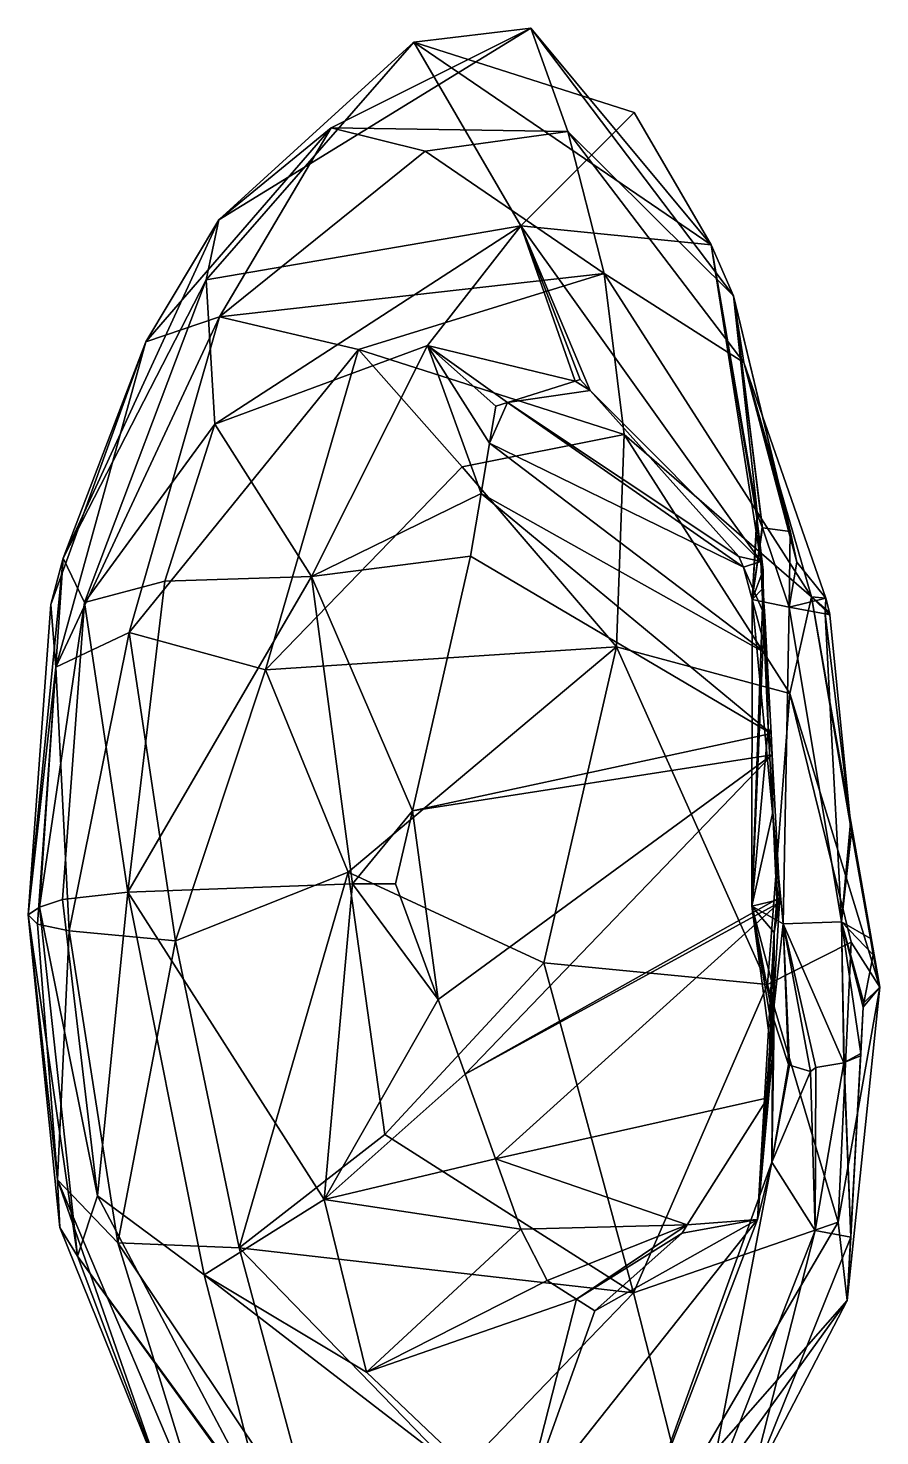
# Model space of a CAD drawing. Extents: x 373697 to 374058, y 6959904 to 6960301.
# Drawn here: x 373937.06 to 373949.3, y 6960094.14 to 6960114.37 of the extents above; entities that cross this region are included whole.
import ezdxf

# ---------------------------------------------------------------- set-up
doc = ezdxf.new("R2010")
doc.units = 0
doc.layers.add('Bht_Fk', color=7, linetype='CONTINUOUS')

msp = doc.modelspace()

# ---------------------------------------------------------------- linework, layer by layer
at = {"layer": 'Bht_Fk'}
for points in [[(373944.284, 6960114.37, 226.913), (373942.602, 6960114.169, 228.139), (373939.801, 6960111.617, 225.566)], [(373939.801, 6960111.617, 225.566), (373941.415, 6960112.938, 224.773), (373944.284, 6960114.37, 226.913)], [(373944.817, 6960112.885, 225.344), (373944.284, 6960114.37, 226.913), (373941.415, 6960112.938, 224.773)], [(373942.602, 6960114.169, 228.139), (373944.284, 6960114.37, 226.913), (373946.876, 6960111.255, 229.477)], [(373944.284, 6960114.37, 226.913), (373947.199, 6960110.522, 227.657), (373946.876, 6960111.255, 229.477)], [(373944.284, 6960114.37, 226.913), (373944.817, 6960112.885, 225.344), (373947.199, 6960110.522, 227.657)], [(373942.602, 6960114.169, 228.139), (373944.14, 6960111.531, 230.476), (373939.619, 6960110.754, 227.198)], [(373939.801, 6960111.617, 225.566), (373942.602, 6960114.169, 228.139), (373939.619, 6960110.754, 227.198)], [(373944.14, 6960111.531, 230.476), (373942.602, 6960114.169, 228.139), (373945.772, 6960113.158, 230.313)], [(373946.876, 6960111.255, 229.477), (373945.772, 6960113.158, 230.313), (373942.602, 6960114.169, 228.139)], [(373945.772, 6960113.158, 230.313), (373946.876, 6960111.255, 229.477), (373944.14, 6960111.531, 230.476)], [(373938.749, 6960109.861, 223.83), (373941.415, 6960112.938, 224.773), (373939.801, 6960111.617, 225.566)], [(373938.749, 6960109.861, 223.83), (373939.808, 6960110.221, 222.235), (373941.415, 6960112.938, 224.773)], [(373939.808, 6960110.221, 222.235), (373942.765, 6960112.601, 223.932), (373941.415, 6960112.938, 224.773)], [(373941.415, 6960112.938, 224.773), (373942.765, 6960112.601, 223.932), (373944.817, 6960112.885, 225.344)], [(373945.341, 6960110.844, 223.783), (373944.817, 6960112.885, 225.344), (373942.765, 6960112.601, 223.932)], [(373944.817, 6960112.885, 225.344), (373947.347, 6960109.568, 225.981), (373947.199, 6960110.522, 227.657)], [(373945.341, 6960110.844, 223.783), (373947.347, 6960109.568, 225.981), (373944.817, 6960112.885, 225.344)], [(373939.808, 6960110.221, 222.235), (373945.341, 6960110.844, 223.783), (373942.765, 6960112.601, 223.932)], [(373937.562, 6960106.752, 224.576), (373939.801, 6960111.617, 225.566), (373939.619, 6960110.754, 227.198)], [(373938.749, 6960109.861, 223.83), (373939.801, 6960111.617, 225.566), (373937.562, 6960106.752, 224.576)], [(373939.619, 6960110.754, 227.198), (373944.14, 6960111.531, 230.476), (373939.741, 6960108.682, 228.856)], [(373944.14, 6960111.531, 230.476), (373942.802, 6960109.81, 231.021), (373939.741, 6960108.682, 228.856)], [(373944.921, 6960109.298, 231.517), (373942.802, 6960109.81, 231.021), (373944.14, 6960111.531, 230.476)], [(373944.995, 6960109.321, 231.517), (373944.921, 6960109.298, 231.517), (373944.14, 6960111.531, 230.476)], [(373945.137, 6960109.164, 231.517), (373944.14, 6960111.531, 230.476), (373947.592, 6960106.708, 231.283)], [(373944.995, 6960109.321, 231.517), (373944.14, 6960111.531, 230.476), (373945.137, 6960109.164, 231.517)], [(373946.876, 6960111.255, 229.477), (373947.592, 6960106.708, 231.283), (373944.14, 6960111.531, 230.476)], [(373947.538, 6960107.335, 229.392), (373947.531, 6960107.34, 229.616), (373946.876, 6960111.255, 229.477)], [(373947.531, 6960107.34, 229.616), (373947.592, 6960106.708, 231.283), (373946.876, 6960111.255, 229.477)], [(373947.538, 6960107.335, 229.392), (373946.876, 6960111.255, 229.477), (373947.544, 6960107.37, 229.288)], [(373947.544, 6960107.37, 229.288), (373946.876, 6960111.255, 229.477), (373947.199, 6960110.522, 227.657)], [(373937.869, 6960106.119, 226.527), (373937.562, 6960106.752, 224.576), (373939.619, 6960110.754, 227.198)], [(373939.619, 6960110.754, 227.198), (373939.741, 6960108.682, 228.856), (373937.869, 6960106.119, 226.527)], [(373941.81, 6960109.755, 221.312), (373945.341, 6960110.844, 223.783), (373939.808, 6960110.221, 222.235)], [(373945.341, 6960110.844, 223.783), (373941.81, 6960109.755, 221.312), (373945.625, 6960108.529, 222.075)], [(373945.341, 6960110.844, 223.783), (373948.317, 6960106.197, 224.413), (373947.347, 6960109.568, 225.981)], [(373948.317, 6960106.197, 224.413), (373945.341, 6960110.844, 223.783), (373945.625, 6960108.529, 222.075)], [(373947.612, 6960107.199, 228.93), (373947.544, 6960107.37, 229.288), (373947.199, 6960110.522, 227.657)], [(373947.615, 6960107.19, 228.919), (373947.612, 6960107.199, 228.93), (373947.199, 6960110.522, 227.657)], [(373948.012, 6960107.135, 227.537), (373947.199, 6960110.522, 227.657), (373948.019, 6960107.129, 227.52)], [(373947.615, 6960107.19, 228.919), (373947.199, 6960110.522, 227.657), (373948.012, 6960107.135, 227.537)], [(373948.019, 6960107.129, 227.52), (373947.199, 6960110.522, 227.657), (373947.347, 6960109.568, 225.981)], [(373939.808, 6960110.221, 222.235), (373938.749, 6960109.861, 223.83), (373937.458, 6960105.188, 221.625)], [(373938.513, 6960105.688, 220.015), (373939.808, 6960110.221, 222.235), (373937.458, 6960105.188, 221.625)], [(373941.81, 6960109.755, 221.312), (373939.808, 6960110.221, 222.235), (373938.513, 6960105.688, 220.015)], [(373937.387, 6960106.088, 223.035), (373938.749, 6960109.861, 223.83), (373937.562, 6960106.752, 224.576)], [(373937.458, 6960105.188, 221.625), (373938.749, 6960109.861, 223.83), (373937.387, 6960106.088, 223.035)], [(373940.471, 6960105.149, 219), (373941.81, 6960109.755, 221.312), (373938.513, 6960105.688, 220.015)], [(373939.741, 6960108.682, 228.856), (373942.802, 6960109.81, 231.021), (373941.134, 6960106.493, 230.533)], [(373943.296, 6960108.069, 220.506), (373941.81, 6960109.755, 221.312), (373940.471, 6960105.149, 219)], [(373943.57, 6960107.685, 231.517), (373941.134, 6960106.493, 230.533), (373942.802, 6960109.81, 231.021)], [(373941.81, 6960109.755, 221.312), (373943.296, 6960108.069, 220.506), (373945.625, 6960108.529, 222.075)], [(373943.692, 6960108.408, 231.517), (373943.57, 6960107.685, 231.517), (373942.802, 6960109.81, 231.021)], [(373943.781, 6960108.938, 231.517), (373943.692, 6960108.408, 231.517), (373942.802, 6960109.81, 231.021)], [(373943.948, 6960108.991, 231.517), (373942.802, 6960109.81, 231.021), (373944.921, 6960109.298, 231.517)], [(373943.781, 6960108.938, 231.517), (373942.802, 6960109.81, 231.021), (373943.948, 6960108.991, 231.517)], [(373948.107, 6960106.698, 227.2), (373948.019, 6960107.129, 227.52), (373947.347, 6960109.568, 225.981)], [(373948.107, 6960106.697, 227.2), (373948.107, 6960106.698, 227.2), (373947.347, 6960109.568, 225.981)], [(373948.107, 6960106.697, 227.2), (373947.347, 6960109.568, 225.981), (373948.524, 6960106.18, 226.228)], [(373948.524, 6960106.18, 226.228), (373947.347, 6960109.568, 225.981), (373948.317, 6960106.197, 224.413)], [(373943.948, 6960108.991, 231.517), (373944.921, 6960109.298, 231.517), (373945.137, 6960109.164, 231.517)], [(373947.276, 6960106.777, 231.517), (373943.948, 6960108.991, 231.517), (373945.137, 6960109.164, 231.517)], [(373944.921, 6960109.298, 231.517), (373944.995, 6960109.321, 231.517), (373945.137, 6960109.164, 231.517)], [(373947.592, 6960106.708, 231.283), (373947.276, 6960106.777, 231.517), (373945.137, 6960109.164, 231.517)], [(373943.692, 6960108.408, 231.517), (373943.781, 6960108.938, 231.517), (373943.948, 6960108.991, 231.517)], [(373943.692, 6960108.408, 231.517), (373943.948, 6960108.991, 231.517), (373947.343, 6960106.625, 231.517)], [(373943.948, 6960108.991, 231.517), (373947.276, 6960106.777, 231.517), (373947.343, 6960106.625, 231.517)], [(373939.025, 6960106.425, 228.59), (373937.869, 6960106.119, 226.527), (373939.741, 6960108.682, 228.856)], [(373939.025, 6960106.425, 228.59), (373939.741, 6960108.682, 228.856), (373941.134, 6960106.493, 230.533)], [(373943.296, 6960108.069, 220.506), (373945.515, 6960105.48, 220.338), (373945.625, 6960108.529, 222.075)], [(373945.625, 6960108.529, 222.075), (373945.515, 6960105.48, 220.338), (373948.008, 6960104.809, 222.659)], [(373948.317, 6960106.197, 224.413), (373945.625, 6960108.529, 222.075), (373948.008, 6960104.809, 222.659)], [(373943.692, 6960108.408, 231.517), (373947.678, 6960105.379, 231.517), (373943.57, 6960107.685, 231.517)], [(373947.343, 6960106.625, 231.517), (373947.678, 6960105.379, 231.517), (373943.692, 6960108.408, 231.517)], [(373945.515, 6960105.48, 220.338), (373943.296, 6960108.069, 220.506), (373940.471, 6960105.149, 219)], [(373943.57, 6960107.685, 231.517), (373943.417, 6960106.781, 231.517), (373941.134, 6960106.493, 230.533)], [(373943.417, 6960106.781, 231.517), (373943.57, 6960107.685, 231.517), (373947.739, 6960104.233, 231.517)], [(373943.57, 6960107.685, 231.517), (373947.678, 6960105.379, 231.517), (373947.739, 6960104.233, 231.517)], [(373947.465, 6960106.159, 229.206), (373947.538, 6960107.335, 229.392), (373947.544, 6960107.37, 229.288)], [(373947.612, 6960107.199, 228.93), (373947.465, 6960106.159, 229.206), (373947.544, 6960107.37, 229.288)], [(373947.531, 6960107.34, 229.616), (373947.465, 6960106.159, 229.206), (373947.623, 6960106.58, 230.928)], [(373947.465, 6960106.159, 229.206), (373947.531, 6960107.34, 229.616), (373947.538, 6960107.335, 229.392)], [(373947.623, 6960106.58, 230.928), (373947.592, 6960106.708, 231.283), (373947.531, 6960107.34, 229.616)], [(373947.615, 6960107.19, 228.919), (373947.465, 6960106.159, 229.206), (373947.612, 6960107.199, 228.93)], [(373947.998, 6960106.048, 227.345), (373947.465, 6960106.159, 229.206), (373947.615, 6960107.19, 228.919)], [(373947.998, 6960106.048, 227.345), (373947.615, 6960107.19, 228.919), (373948.012, 6960107.135, 227.537)], [(373948.107, 6960106.698, 227.2), (373947.998, 6960106.048, 227.345), (373948.012, 6960107.135, 227.537)], [(373948.107, 6960106.698, 227.2), (373948.012, 6960107.135, 227.537), (373948.019, 6960107.129, 227.52)], [(373937.562, 6960106.752, 224.576), (373937.222, 6960101.738, 224.68), (373937.06, 6960101.631, 222.91)], [(373937.387, 6960106.088, 223.035), (373937.562, 6960106.752, 224.576), (373937.06, 6960101.631, 222.91)], [(373937.222, 6960101.738, 224.68), (373937.562, 6960106.752, 224.576), (373937.869, 6960106.119, 226.527)], [(373943.417, 6960106.781, 231.517), (373942.586, 6960103.121, 231.517), (373941.134, 6960106.493, 230.533)], [(373947.739, 6960104.233, 231.517), (373942.586, 6960103.121, 231.517), (373943.417, 6960106.781, 231.517)], [(373947.276, 6960106.777, 231.517), (373947.592, 6960106.708, 231.283), (373947.343, 6960106.625, 231.517)], [(373947.343, 6960106.625, 231.517), (373947.592, 6960106.708, 231.283), (373947.649, 6960105.927, 231.517)], [(373947.649, 6960105.927, 231.517), (373947.592, 6960106.708, 231.283), (373947.697, 6960104.307, 230.935)], [(373947.623, 6960106.58, 230.928), (373947.624, 6960106.419, 230.987), (373947.592, 6960106.708, 231.283)], [(373947.641, 6960105.89, 230.991), (373947.697, 6960104.307, 230.935), (373947.592, 6960106.708, 231.283)], [(373947.624, 6960106.419, 230.987), (373947.624, 6960106.37, 231.01), (373947.592, 6960106.708, 231.283)], [(373947.624, 6960106.37, 231.01), (373947.625, 6960106.324, 231.008), (373947.592, 6960106.708, 231.283)], [(373947.592, 6960106.708, 231.283), (373947.625, 6960106.324, 231.008), (373947.627, 6960106.279, 231.001)], [(373947.592, 6960106.708, 231.283), (373947.627, 6960106.279, 231.001), (373947.641, 6960105.89, 230.991)], [(373947.998, 6960106.048, 227.345), (373948.107, 6960106.698, 227.2), (373948.107, 6960106.697, 227.2)], [(373947.998, 6960106.048, 227.345), (373948.107, 6960106.697, 227.2), (373948.524, 6960106.18, 226.228)], [(373947.343, 6960106.625, 231.517), (373947.649, 6960105.927, 231.517), (373947.678, 6960105.379, 231.517)], [(373947.465, 6960106.159, 229.206), (373947.622, 6960106.323, 230.991), (373947.623, 6960106.58, 230.928)], [(373947.623, 6960106.58, 230.928), (373947.622, 6960106.323, 230.991), (373947.624, 6960106.419, 230.987)], [(373938.492, 6960101.956, 228.321), (373937.869, 6960106.119, 226.527), (373939.025, 6960106.425, 228.59)], [(373938.492, 6960101.956, 228.321), (373941.134, 6960106.493, 230.533), (373941.723, 6960102.075, 231.24)], [(373938.492, 6960101.956, 228.321), (373939.025, 6960106.425, 228.59), (373941.134, 6960106.493, 230.533)], [(373941.134, 6960106.493, 230.533), (373942.586, 6960103.121, 231.517), (373941.723, 6960102.075, 231.24)], [(373947.641, 6960105.89, 230.991), (373947.622, 6960106.323, 230.991), (373947.462, 6960101.754, 229.578)], [(373947.462, 6960101.754, 229.578), (373947.622, 6960106.323, 230.991), (373947.465, 6960106.159, 229.206)], [(373947.624, 6960106.419, 230.987), (373947.622, 6960106.323, 230.991), (373947.624, 6960106.37, 231.01)], [(373947.622, 6960106.323, 230.991), (373947.625, 6960106.324, 231.008), (373947.624, 6960106.37, 231.01)], [(373947.625, 6960106.324, 231.008), (373947.622, 6960106.323, 230.991), (373947.627, 6960106.301, 231.002)], [(373947.622, 6960106.323, 230.991), (373947.641, 6960105.89, 230.991), (373947.627, 6960106.279, 231.001)], [(373947.622, 6960106.323, 230.991), (373947.627, 6960106.279, 231.001), (373947.627, 6960106.301, 231.002)], [(373947.625, 6960106.324, 231.008), (373947.627, 6960106.301, 231.002), (373947.627, 6960106.279, 231.001)], [(373937.555, 6960101.848, 226.356), (373937.222, 6960101.738, 224.68), (373937.869, 6960106.119, 226.527)], [(373937.555, 6960101.848, 226.356), (373937.869, 6960106.119, 226.527), (373938.492, 6960101.956, 228.321)], [(373947.465, 6960106.159, 229.206), (373947.911, 6960101.5, 227.872), (373947.462, 6960101.754, 229.578)], [(373947.998, 6960106.048, 227.345), (373947.911, 6960101.5, 227.872), (373947.465, 6960106.159, 229.206)], [(373947.998, 6960106.048, 227.345), (373948.524, 6960106.18, 226.228), (373948.514, 6960105.952, 226.219)], [(373948.317, 6960106.197, 224.413), (373948.008, 6960104.809, 222.659), (373949.302, 6960100.588, 224.4)], [(373949.302, 6960100.588, 224.4), (373948.892, 6960102.828, 225.748), (373948.317, 6960106.197, 224.413)], [(373948.525, 6960106.178, 226.227), (373948.524, 6960106.18, 226.228), (373948.317, 6960106.197, 224.413)], [(373948.579, 6960105.972, 226.09), (373948.525, 6960106.178, 226.227), (373948.317, 6960106.197, 224.413)], [(373948.582, 6960105.941, 226.081), (373948.579, 6960105.972, 226.09), (373948.317, 6960106.197, 224.413)], [(373948.879, 6960102.955, 225.758), (373948.582, 6960105.941, 226.081), (373948.317, 6960106.197, 224.413)], [(373948.892, 6960102.828, 225.748), (373948.879, 6960102.955, 225.758), (373948.317, 6960106.197, 224.413)], [(373948.524, 6960106.18, 226.228), (373948.525, 6960106.178, 226.227), (373948.514, 6960105.952, 226.219)], [(373948.514, 6960105.952, 226.219), (373948.525, 6960106.178, 226.227), (373948.579, 6960105.972, 226.09)], [(373937.458, 6960105.188, 221.625), (373937.387, 6960106.088, 223.035), (373937.06, 6960101.631, 222.91)], [(373947.697, 6960104.307, 230.935), (373947.641, 6960105.89, 230.991), (373947.462, 6960101.754, 229.578)], [(373947.678, 6960105.379, 231.517), (373947.649, 6960105.927, 231.517), (373947.697, 6960104.307, 230.935)], [(373948.752, 6960101.527, 226.156), (373947.911, 6960101.5, 227.872), (373947.998, 6960106.048, 227.345)], [(373947.998, 6960106.048, 227.345), (373948.514, 6960105.952, 226.219), (373948.752, 6960101.527, 226.156)], [(373948.582, 6960105.941, 226.081), (373948.514, 6960105.952, 226.219), (373948.579, 6960105.972, 226.09)], [(373948.879, 6960102.955, 225.758), (373948.514, 6960105.952, 226.219), (373948.582, 6960105.941, 226.081)], [(373948.752, 6960101.527, 226.156), (373948.514, 6960105.952, 226.219), (373948.879, 6960102.955, 225.758)], [(373937.647, 6960101.4, 220.004), (373938.513, 6960105.688, 220.015), (373937.458, 6960105.188, 221.625)], [(373937.647, 6960101.4, 220.004), (373939.176, 6960101.256, 218.658), (373938.513, 6960105.688, 220.015)], [(373939.176, 6960101.256, 218.658), (373940.471, 6960105.149, 219), (373938.513, 6960105.688, 220.015)], [(373940.471, 6960105.149, 219), (373941.661, 6960102.241, 218.287), (373945.515, 6960105.48, 220.338)], [(373941.661, 6960102.241, 218.287), (373944.472, 6960100.94, 218.262), (373945.515, 6960105.48, 220.338)], [(373945.515, 6960105.48, 220.338), (373944.472, 6960100.94, 218.262), (373947.686, 6960100.628, 220.9)], [(373945.515, 6960105.48, 220.338), (373947.686, 6960100.628, 220.9), (373948.008, 6960104.809, 222.659)], [(373947.678, 6960105.379, 231.517), (373947.697, 6960104.307, 230.935), (373947.739, 6960104.233, 231.517)], [(373937.194, 6960101.496, 221.165), (373937.458, 6960105.188, 221.625), (373937.06, 6960101.631, 222.91)], [(373937.194, 6960101.496, 221.165), (373937.647, 6960101.4, 220.004), (373937.458, 6960105.188, 221.625)], [(373939.176, 6960101.256, 218.658), (373941.661, 6960102.241, 218.287), (373940.471, 6960105.149, 219)], [(373948.008, 6960104.809, 222.659), (373947.686, 6960100.628, 220.9), (373948.889, 6960101.234, 222.817)], [(373948.889, 6960101.234, 222.817), (373949.302, 6960100.588, 224.4), (373948.008, 6960104.809, 222.659)], [(373947.462, 6960101.754, 229.578), (373947.765, 6960103.106, 230.989), (373947.697, 6960104.307, 230.935)], [(373947.739, 6960104.233, 231.517), (373947.697, 6960104.307, 230.935), (373947.755, 6960103.929, 231.517)], [(373947.765, 6960103.106, 230.989), (373947.755, 6960103.929, 231.517), (373947.697, 6960104.307, 230.935)], [(373947.755, 6960103.929, 231.517), (373942.586, 6960103.121, 231.517), (373947.739, 6960104.233, 231.517)], [(373947.755, 6960103.929, 231.517), (373942.952, 6960100.413, 231.517), (373942.586, 6960103.121, 231.517)], [(373943.339, 6960099.338, 231.517), (373942.952, 6960100.413, 231.517), (373947.755, 6960103.929, 231.517)], [(373947.865, 6960101.878, 231.517), (373943.339, 6960099.338, 231.517), (373947.755, 6960103.929, 231.517)], [(373947.865, 6960101.878, 231.517), (373947.755, 6960103.929, 231.517), (373947.765, 6960103.106, 230.989)], [(373942.339, 6960102.073, 231.517), (373941.723, 6960102.075, 231.24), (373942.586, 6960103.121, 231.517)], [(373942.952, 6960100.413, 231.517), (373942.339, 6960102.073, 231.517), (373942.586, 6960103.121, 231.517)], [(373947.821, 6960101.841, 230.989), (373947.765, 6960103.106, 230.989), (373947.462, 6960101.754, 229.578)], [(373947.765, 6960103.106, 230.989), (373947.821, 6960101.841, 230.989), (373947.827, 6960101.985, 231.022)], [(373947.865, 6960101.878, 231.517), (373947.765, 6960103.106, 230.989), (373947.827, 6960101.985, 231.022)], [(373948.752, 6960101.527, 226.156), (373948.879, 6960102.955, 225.758), (373948.892, 6960102.828, 225.748)], [(373948.752, 6960101.527, 226.156), (373948.892, 6960102.828, 225.748), (373949.166, 6960101.288, 225.41)], [(373949.302, 6960100.588, 224.4), (373949.166, 6960101.288, 225.41), (373948.892, 6960102.828, 225.748)], [(373941.316, 6960097.538, 230.341), (373938.492, 6960101.956, 228.321), (373941.723, 6960102.075, 231.24)], [(373941.661, 6960102.241, 218.287), (373939.176, 6960101.256, 218.658), (373940.095, 6960096.846, 218.639)], [(373942.188, 6960098.47, 218.127), (373941.661, 6960102.241, 218.287), (373940.095, 6960096.846, 218.639)], [(373941.316, 6960097.538, 230.341), (373941.723, 6960102.075, 231.24), (373942.952, 6960100.413, 231.517)], [(373941.661, 6960102.241, 218.287), (373942.188, 6960098.47, 218.127), (373944.472, 6960100.94, 218.262)], [(373941.723, 6960102.075, 231.24), (373942.339, 6960102.073, 231.517), (373942.952, 6960100.413, 231.517)], [(373938.058, 6960097.592, 226.345), (373937.222, 6960101.738, 224.68), (373937.555, 6960101.848, 226.356)], [(373938.058, 6960097.592, 226.345), (373937.555, 6960101.848, 226.356), (373938.492, 6960101.956, 228.321)], [(373939.59, 6960096.456, 228.488), (373938.058, 6960097.592, 226.345), (373938.492, 6960101.956, 228.321)], [(373939.59, 6960096.456, 228.488), (373938.492, 6960101.956, 228.321), (373941.316, 6960097.538, 230.341)], [(373947.861, 6960101.806, 231.517), (373943.339, 6960099.338, 231.517), (373947.865, 6960101.878, 231.517)], [(373947.782, 6960101.377, 230.596), (373947.821, 6960101.841, 230.989), (373947.462, 6960101.754, 229.578)], [(373947.821, 6960101.841, 230.989), (373947.782, 6960101.377, 230.596), (373947.83, 6960101.79, 230.994)], [(373947.827, 6960101.985, 231.022), (373947.821, 6960101.841, 230.989), (373947.835, 6960101.848, 231.026)], [(373947.821, 6960101.841, 230.989), (373947.835, 6960101.844, 231.025), (373947.835, 6960101.848, 231.026)], [(373947.821, 6960101.841, 230.989), (373947.83, 6960101.794, 230.996), (373947.835, 6960101.844, 231.025)], [(373947.821, 6960101.841, 230.989), (373947.83, 6960101.79, 230.994), (373947.83, 6960101.794, 230.996)], [(373947.865, 6960101.878, 231.517), (373947.827, 6960101.985, 231.022), (373947.835, 6960101.848, 231.026)], [(373947.861, 6960101.806, 231.517), (373947.835, 6960101.844, 231.025), (373947.83, 6960101.794, 230.996)], [(373947.861, 6960101.806, 231.517), (373947.865, 6960101.878, 231.517), (373947.835, 6960101.844, 231.025)], [(373947.865, 6960101.878, 231.517), (373947.835, 6960101.848, 231.026), (373947.835, 6960101.844, 231.025)], [(373937.222, 6960101.738, 224.68), (373937.768, 6960096.725, 224.382), (373937.06, 6960101.631, 222.91)], [(373937.768, 6960096.725, 224.382), (373937.222, 6960101.738, 224.68), (373938.058, 6960097.592, 226.345)], [(373947.861, 6960101.806, 231.517), (373943.777, 6960098.122, 231.517), (373943.339, 6960099.338, 231.517)], [(373947.861, 6960101.806, 231.517), (373947.691, 6960098.999, 231.517), (373943.777, 6960098.122, 231.517)], [(373947.462, 6960101.754, 229.578), (373947.778, 6960099.833, 229.681), (373947.777, 6960100.556, 230.146)], [(373947.462, 6960101.754, 229.578), (373947.769, 6960099.471, 229.41), (373947.778, 6960099.833, 229.681)], [(373947.762, 6960100.162, 229.112), (373947.769, 6960099.471, 229.41), (373947.462, 6960101.754, 229.578)], [(373947.911, 6960101.5, 227.872), (373947.762, 6960100.162, 229.112), (373947.462, 6960101.754, 229.578)], [(373947.777, 6960100.556, 230.146), (373947.782, 6960101.377, 230.596), (373947.462, 6960101.754, 229.578)], [(373947.861, 6960101.806, 231.517), (373947.782, 6960101.377, 230.596), (373947.691, 6960098.999, 231.517)], [(373947.861, 6960101.806, 231.517), (373947.83, 6960101.79, 230.994), (373947.782, 6960101.377, 230.596)], [(373947.861, 6960101.806, 231.517), (373947.83, 6960101.794, 230.996), (373947.83, 6960101.79, 230.994)], [(373937.768, 6960096.725, 224.382), (373937.513, 6960097.135, 222.833), (373937.06, 6960101.631, 222.91)], [(373937.513, 6960097.135, 222.833), (373937.48, 6960097.821, 221.43), (373937.06, 6960101.631, 222.91)], [(373937.48, 6960097.821, 221.43), (373937.194, 6960101.496, 221.165), (373937.06, 6960101.631, 222.91)], [(373937.48, 6960097.821, 221.43), (373937.647, 6960101.4, 220.004), (373937.194, 6960101.496, 221.165)], [(373947.762, 6960100.162, 229.112), (373947.911, 6960101.5, 227.872), (373947.989, 6960099.476, 228.515)], [(373948.752, 6960101.527, 226.156), (373948.786, 6960099.502, 226.73), (373947.911, 6960101.5, 227.872)], [(373948.002, 6960099.469, 228.484), (373947.911, 6960101.5, 227.872), (373948.307, 6960099.379, 227.741)], [(373947.989, 6960099.476, 228.515), (373947.911, 6960101.5, 227.872), (373948.002, 6960099.469, 228.484)], [(373948.38, 6960099.437, 227.575), (373948.307, 6960099.379, 227.741), (373947.911, 6960101.5, 227.872)], [(373947.911, 6960101.5, 227.872), (373948.786, 6960099.502, 226.73), (373948.38, 6960099.437, 227.575)], [(373948.79, 6960099.505, 226.72), (373948.752, 6960101.527, 226.156), (373949.026, 6960099.636, 226.19)], [(373949.061, 6960100.301, 225.937), (373948.752, 6960101.527, 226.156), (373949.072, 6960100.365, 225.898)], [(373949.026, 6960099.636, 226.19), (373948.752, 6960101.527, 226.156), (373949.061, 6960100.301, 225.937)], [(373948.786, 6960099.502, 226.73), (373948.752, 6960101.527, 226.156), (373948.79, 6960099.505, 226.72)], [(373949.207, 6960101.054, 225.404), (373948.752, 6960101.527, 226.156), (373949.166, 6960101.288, 225.41)], [(373949.072, 6960100.365, 225.898), (373948.752, 6960101.527, 226.156), (373949.207, 6960101.054, 225.404)], [(373937.647, 6960101.4, 220.004), (373937.48, 6960097.821, 221.43), (373938.348, 6960096.916, 219.682)], [(373938.348, 6960096.916, 219.682), (373939.176, 6960101.256, 218.658), (373937.647, 6960101.4, 220.004)], [(373938.348, 6960096.916, 219.682), (373940.095, 6960096.846, 218.639), (373939.176, 6960101.256, 218.658)], [(373947.545, 6960097.249, 230.813), (373947.691, 6960098.999, 231.517), (373947.782, 6960101.377, 230.596)], [(373947.782, 6960101.377, 230.596), (373947.777, 6960100.556, 230.146), (373947.545, 6960097.249, 230.813)], [(373949.302, 6960100.588, 224.4), (373949.207, 6960101.054, 225.404), (373949.166, 6960101.288, 225.41)], [(373948.889, 6960101.234, 222.817), (373947.686, 6960100.628, 220.9), (373948.703, 6960097.212, 222.911)], [(373949.302, 6960100.588, 224.4), (373948.889, 6960101.234, 222.817), (373948.703, 6960097.212, 222.911)], [(373949.207, 6960101.054, 225.404), (373949.302, 6960100.588, 224.4), (373949.072, 6960100.365, 225.898)], [(373944.472, 6960100.94, 218.262), (373942.188, 6960098.47, 218.127), (373945.761, 6960096.196, 220.002)], [(373944.472, 6960100.94, 218.262), (373945.761, 6960096.196, 220.002), (373947.686, 6960100.628, 220.9)], [(373947.686, 6960100.628, 220.9), (373945.761, 6960096.196, 220.002), (373948.703, 6960097.212, 222.911)], [(373947.777, 6960100.556, 230.146), (373947.778, 6960099.833, 229.681), (373947.545, 6960097.249, 230.813)], [(373948.83, 6960096.088, 224.665), (373949.302, 6960100.588, 224.4), (373948.703, 6960097.212, 222.911)], [(373949.302, 6960100.588, 224.4), (373948.83, 6960096.088, 224.665), (373949.061, 6960100.301, 225.937)], [(373949.302, 6960100.588, 224.4), (373949.061, 6960100.301, 225.937), (373949.072, 6960100.365, 225.898)], [(373943.339, 6960099.338, 231.517), (373941.316, 6960097.538, 230.341), (373942.952, 6960100.413, 231.517)], [(373949.061, 6960100.301, 225.937), (373948.83, 6960096.088, 224.665), (373949.026, 6960099.636, 226.19)], [(373947.751, 6960098.077, 228.889), (373947.769, 6960099.471, 229.41), (373947.762, 6960100.162, 229.112)], [(373947.751, 6960098.077, 228.889), (373947.762, 6960100.162, 229.112), (373947.989, 6960099.476, 228.515)], [(373947.751, 6960098.077, 228.889), (373947.545, 6960097.249, 230.813), (373947.778, 6960099.833, 229.681)], [(373947.751, 6960098.077, 228.889), (373947.778, 6960099.833, 229.681), (373947.769, 6960099.471, 229.41)], [(373949.024, 6960099.602, 226.205), (373948.79, 6960099.505, 226.72), (373949.026, 6960099.636, 226.19)], [(373949.026, 6960099.636, 226.19), (373948.83, 6960096.088, 224.665), (373949.024, 6960099.602, 226.205)], [(373947.751, 6960098.077, 228.889), (373947.989, 6960099.476, 228.515), (373948.002, 6960099.469, 228.484)], [(373947.751, 6960098.077, 228.889), (373948.002, 6960099.469, 228.484), (373948.307, 6960099.379, 227.741)], [(373948.307, 6960099.379, 227.741), (373948.38, 6960099.437, 227.575), (373948.37, 6960097.095, 227.271)], [(373948.37, 6960097.095, 227.271), (373948.786, 6960099.502, 226.73), (373948.884, 6960096.996, 226.087)], [(373948.786, 6960099.502, 226.73), (373948.37, 6960097.095, 227.271), (373948.38, 6960099.437, 227.575)], [(373948.884, 6960096.996, 226.087), (373948.786, 6960099.502, 226.73), (373948.79, 6960099.505, 226.72)], [(373948.79, 6960099.505, 226.72), (373949.024, 6960099.602, 226.205), (373948.884, 6960096.996, 226.087)], [(373949.024, 6960099.602, 226.205), (373948.83, 6960096.088, 224.665), (373948.884, 6960096.996, 226.087)], [(373941.316, 6960097.538, 230.341), (373943.339, 6960099.338, 231.517), (373943.777, 6960098.122, 231.517)], [(373948.307, 6960099.379, 227.741), (373948.37, 6960097.095, 227.271), (373947.751, 6960098.077, 228.889)], [(373947.691, 6960098.999, 231.517), (373946.531, 6960097.172, 231.517), (373943.777, 6960098.122, 231.517)], [(373947.545, 6960097.249, 230.813), (373946.531, 6960097.172, 231.517), (373947.691, 6960098.999, 231.517)], [(373942.188, 6960098.47, 218.127), (373940.095, 6960096.846, 218.639), (373945.761, 6960096.196, 220.002)], [(373941.316, 6960097.538, 230.341), (373943.777, 6960098.122, 231.517), (373944.142, 6960097.11, 231.517)], [(373943.777, 6960098.122, 231.517), (373946.531, 6960097.172, 231.517), (373944.142, 6960097.11, 231.517)], [(373945.837, 6960092.786, 228.473), (373947.545, 6960097.249, 230.813), (373947.751, 6960098.077, 228.889)], [(373945.837, 6960092.786, 228.473), (373947.751, 6960098.077, 228.889), (373946.788, 6960093.053, 226.896)], [(373948.37, 6960097.095, 227.271), (373946.788, 6960093.053, 226.896), (373947.751, 6960098.077, 228.889)], [(373939.021, 6960093.409, 223.509), (373937.48, 6960097.821, 221.43), (373937.513, 6960097.135, 222.833)], [(373939.021, 6960093.409, 223.509), (373939.64, 6960092.726, 221.594), (373937.48, 6960097.821, 221.43)], [(373939.64, 6960092.726, 221.594), (373938.348, 6960096.916, 219.682), (373937.48, 6960097.821, 221.43)], [(373940.478, 6960093.015, 226.923), (373937.768, 6960096.725, 224.382), (373938.058, 6960097.592, 226.345)], [(373940.478, 6960093.015, 226.923), (373938.058, 6960097.592, 226.345), (373939.59, 6960096.456, 228.488)], [(373941.925, 6960095.057, 230.044), (373939.59, 6960096.456, 228.488), (373941.316, 6960097.538, 230.341)], [(373941.316, 6960097.538, 230.341), (373944.142, 6960097.11, 231.517), (373941.925, 6960095.057, 230.044)], [(373945.207, 6960095.937, 231.517), (373947.545, 6960097.249, 230.813), (373944.136, 6960092.953, 229.691)], [(373945.837, 6960092.786, 228.473), (373944.136, 6960092.953, 229.691), (373947.545, 6960097.249, 230.813)], [(373947.545, 6960097.249, 230.813), (373945.207, 6960095.937, 231.517), (373946.458, 6960097.056, 231.517)], [(373946.47, 6960093.4, 222.016), (373948.703, 6960097.212, 222.911), (373945.761, 6960096.196, 220.002)], [(373947.545, 6960097.249, 230.813), (373946.458, 6960097.056, 231.517), (373946.531, 6960097.172, 231.517)], [(373946.47, 6960093.4, 222.016), (373948.83, 6960096.088, 224.665), (373948.703, 6960097.212, 222.911)], [(373939.021, 6960093.409, 223.509), (373937.513, 6960097.135, 222.833), (373937.768, 6960096.725, 224.382)], [(373944.518, 6960096.372, 231.517), (373941.925, 6960095.057, 230.044), (373944.142, 6960097.11, 231.517)], [(373944.142, 6960097.11, 231.517), (373946.531, 6960097.172, 231.517), (373944.518, 6960096.372, 231.517)], [(373946.531, 6960097.172, 231.517), (373944.943, 6960096.104, 231.517), (373944.518, 6960096.372, 231.517)], [(373946.458, 6960097.056, 231.517), (373944.943, 6960096.104, 231.517), (373946.531, 6960097.172, 231.517)], [(373945.207, 6960095.937, 231.517), (373944.943, 6960096.104, 231.517), (373946.458, 6960097.056, 231.517)], [(373948.37, 6960097.095, 227.271), (373947.43, 6960093.383, 225.575), (373946.788, 6960093.053, 226.896)], [(373948.884, 6960096.996, 226.087), (373947.43, 6960093.383, 225.575), (373948.37, 6960097.095, 227.271)], [(373948.83, 6960096.088, 224.665), (373947.43, 6960093.383, 225.575), (373948.884, 6960096.996, 226.087)], [(373938.348, 6960096.916, 219.682), (373939.64, 6960092.726, 221.594), (373941.235, 6960092.616, 220.429)], [(373940.095, 6960096.846, 218.639), (373938.348, 6960096.916, 219.682), (373941.235, 6960092.616, 220.429)], [(373943.25, 6960093.591, 219.806), (373940.095, 6960096.846, 218.639), (373941.235, 6960092.616, 220.429)], [(373945.761, 6960096.196, 220.002), (373940.095, 6960096.846, 218.639), (373943.25, 6960093.591, 219.806)], [(373937.768, 6960096.725, 224.382), (373940.478, 6960093.015, 226.923), (373941.533, 6960091.523, 225.526)], [(373941.533, 6960091.523, 225.526), (373939.021, 6960093.409, 223.509), (373937.768, 6960096.725, 224.382)], [(373939.59, 6960096.456, 228.488), (373941.925, 6960095.057, 230.044), (373944.136, 6960092.953, 229.691)], [(373944.136, 6960092.953, 229.691), (373940.478, 6960093.015, 226.923), (373939.59, 6960096.456, 228.488)], [(373941.925, 6960095.057, 230.044), (373944.518, 6960096.372, 231.517), (373944.943, 6960096.104, 231.517)], [(373943.25, 6960093.591, 219.806), (373946.47, 6960093.4, 222.016), (373945.761, 6960096.196, 220.002)], [(373944.943, 6960096.104, 231.517), (373944.136, 6960092.953, 229.691), (373941.925, 6960095.057, 230.044)], [(373944.943, 6960096.104, 231.517), (373945.207, 6960095.937, 231.517), (373944.136, 6960092.953, 229.691)], [(373947.43, 6960093.383, 225.575), (373948.83, 6960096.088, 224.665), (373945.664, 6960091.692, 223.456)], [(373948.83, 6960096.088, 224.665), (373946.47, 6960093.4, 222.016), (373945.664, 6960091.692, 223.456)]]:
    msp.add_3dface(points, dxfattribs=at)

doc.saveas('drawing.dxf')
